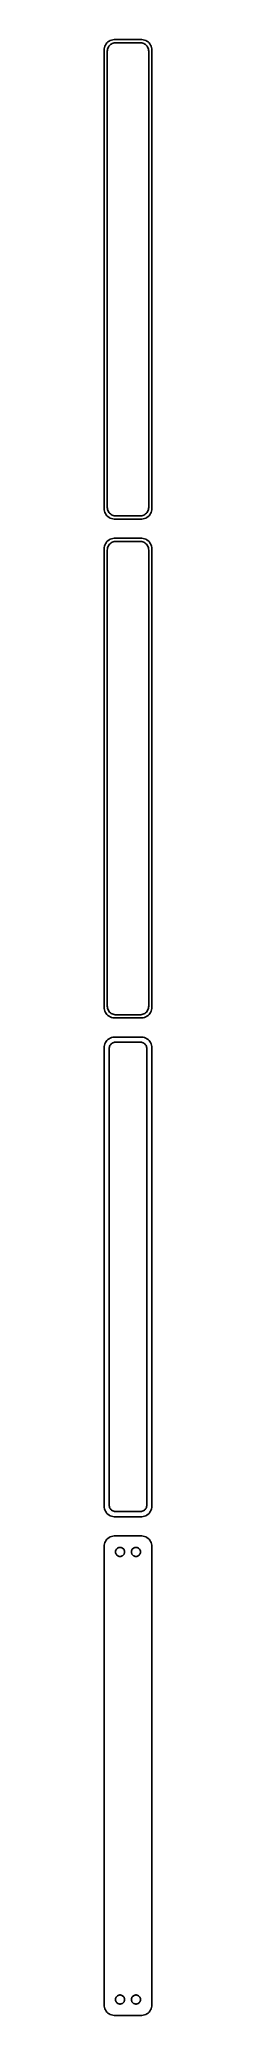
# Model space of a CAD drawing. Header units: metres. Extents: x -11 to 11, y 824 to 1750.
import ezdxf

# ---------------------------------------------------------------- set-up
doc = ezdxf.new("R2010")
doc.units = ezdxf.units.M

msp = doc.modelspace()

# ---------------------------------------------------------------- linework, layer by layer
for p, q in [((-11.2106, 1746.13), (-11.25, 1745.5)), ((-11.25, 1745.5), (-11.25, 1530.5)), ((-11.0929, 1746.74), (-11.2106, 1746.13)), ((-10.8989, 1747.34), (-11.0929, 1746.74)), ((-10.6315, 1747.91), (-10.8989, 1747.34)), ((-10.2951, 1748.44), (-10.6315, 1747.91)), ((-9.89484, 1748.92), (-10.2951, 1748.44)), ((-9.43712, 1749.35), (-9.89484, 1748.92)), ((-9.75, 1745), (-9.71844, 1745.5)), ((-9.75, 1531), (-9.75, 1745)), ((-9.71844, 1745.5), (-9.62433, 1745.99)), ((-9.62433, 1745.99), (-9.4691, 1746.47)), ((-9.4691, 1746.47), (-9.25522, 1746.93)), ((-8.92912, 1749.72), (-9.43712, 1749.35)), ((-9.25522, 1746.93), (-8.98605, 1747.35)), ((-8.98605, 1747.35), (-8.66586, 1747.74)), ((-8.37889, 1750.02), (-8.92912, 1749.72)), ((-8.66586, 1747.74), (-8.29968, 1748.08)), ((-7.79507, 1750.26), (-8.37889, 1750.02)), ((-8.29968, 1748.08), (-7.8933, 1748.38)), ((-7.8933, 1748.38), (-7.45311, 1748.62)), ((-7.1869, 1750.41), (-7.79507, 1750.26)), ((-7.45311, 1748.62), (-6.98605, 1748.8)), ((-6.56395, 1750.49), (-7.1869, 1750.41)), ((-6.98605, 1748.8), (-6.49951, 1748.93)), ((6.56395, 1750.49), (-6.56395, 1750.49)), ((-6.49951, 1748.93), (-6.00116, 1748.99)), ((-6.00116, 1748.99), (6.00116, 1748.99)), ((6.00116, 1748.99), (6.49951, 1748.93)), ((6.49951, 1748.93), (6.98605, 1748.8)), ((7.1869, 1750.41), (6.56395, 1750.49)), ((6.98605, 1748.8), (7.45311, 1748.62)), ((7.79507, 1750.26), (7.1869, 1750.41)), ((7.45311, 1748.62), (7.8933, 1748.38)), ((8.37889, 1750.02), (7.79507, 1750.26)), ((7.8933, 1748.38), (8.29968, 1748.08)), ((8.29968, 1748.08), (8.66586, 1747.74)), ((8.92912, 1749.72), (8.37889, 1750.02)), ((8.66586, 1747.74), (8.98605, 1747.35)), ((9.43712, 1749.35), (8.92912, 1749.72)), ((8.98605, 1747.35), (9.25522, 1746.93)), ((9.25522, 1746.93), (9.4691, 1746.47)), ((9.89484, 1748.92), (9.43712, 1749.35)), ((9.4691, 1746.47), (9.62433, 1745.99)), ((9.62433, 1745.99), (9.71844, 1745.5)), ((9.71844, 1745.5), (9.75, 1745)), ((9.75, 1745), (9.75, 1531)), ((10.2951, 1748.44), (9.89484, 1748.92)), ((10.6315, 1747.91), (10.2951, 1748.44)), ((10.8989, 1747.34), (10.6315, 1747.91)), ((11.0929, 1746.74), (10.8989, 1747.34)), ((11.2106, 1746.13), (11.0929, 1746.74)), ((11.25, 1745.5), (11.2106, 1746.13)), ((11.25, 1530.5), (11.25, 1745.5)), ((-11.25, 1530.5), (-11.2106, 1529.87)), ((-11.2106, 1529.87), (-11.0929, 1529.26)), ((-9.71844, 1530.5), (-9.75, 1531)), ((-9.62433, 1530.01), (-9.71844, 1530.5)), ((-9.4691, 1529.53), (-9.62433, 1530.01)), ((-9.25522, 1529.07), (-9.4691, 1529.53)), ((9.4691, 1529.53), (9.25522, 1529.07)), ((9.62433, 1530.01), (9.4691, 1529.53)), ((9.71844, 1530.5), (9.62433, 1530.01)), ((9.75, 1531), (9.71844, 1530.5)), ((11.0929, 1529.26), (11.2106, 1529.87)), ((11.2106, 1529.87), (11.25, 1530.5)), ((-11.0929, 1529.26), (-10.8989, 1528.66)), ((-10.8989, 1528.66), (-10.6315, 1528.09)), ((-10.6315, 1528.09), (-10.2951, 1527.56)), ((-10.2951, 1527.56), (-9.89484, 1527.08)), ((-9.89484, 1527.08), (-9.43712, 1526.65)), ((-9.43712, 1526.65), (-8.92912, 1526.28)), ((-8.98605, 1528.65), (-9.25522, 1529.07)), ((-8.66586, 1528.26), (-8.98605, 1528.65)), ((-8.92912, 1526.28), (-8.37889, 1525.98)), ((-8.29968, 1527.92), (-8.66586, 1528.26)), ((-8.37889, 1525.98), (-7.79507, 1525.74)), ((-7.8933, 1527.62), (-8.29968, 1527.92)), ((-7.45311, 1527.38), (-7.8933, 1527.62)), ((-7.79507, 1525.74), (-7.1869, 1525.59)), ((-6.98605, 1527.2), (-7.45311, 1527.38)), ((-7.1869, 1525.59), (-6.56395, 1525.51)), ((-6.49951, 1527.07), (-6.98605, 1527.2)), ((-6.56395, 1525.51), (6.56395, 1525.51)), ((-6.00116, 1527.01), (-6.49951, 1527.07)), ((6.00116, 1527.01), (-6.00116, 1527.01)), ((6.49951, 1527.07), (6.00116, 1527.01)), ((6.98605, 1527.2), (6.49951, 1527.07)), ((6.56395, 1525.51), (7.1869, 1525.59)), ((7.45311, 1527.38), (6.98605, 1527.2)), ((7.1869, 1525.59), (7.79507, 1525.74)), ((7.8933, 1527.62), (7.45311, 1527.38)), ((7.79507, 1525.74), (8.37889, 1525.98)), ((8.29968, 1527.92), (7.8933, 1527.62)), ((8.66586, 1528.26), (8.29968, 1527.92)), ((8.37889, 1525.98), (8.92912, 1526.28)), ((8.98605, 1528.65), (8.66586, 1528.26)), ((8.92912, 1526.28), (9.43712, 1526.65)), ((9.25522, 1529.07), (8.98605, 1528.65)), ((9.43712, 1526.65), (9.89484, 1527.08)), ((9.89484, 1527.08), (10.2951, 1527.56)), ((10.2951, 1527.56), (10.6315, 1528.09)), ((10.6315, 1528.09), (10.8989, 1528.66)), ((10.8989, 1528.66), (11.0929, 1529.26)), ((-11.2106, 1512.13), (-11.25, 1511.5)), ((-11.25, 1511.5), (-11.25, 1296.5)), ((-11.0929, 1512.74), (-11.2106, 1512.13)), ((-10.8989, 1513.34), (-11.0929, 1512.74)), ((-10.6315, 1513.91), (-10.8989, 1513.34)), ((-10.2951, 1514.44), (-10.6315, 1513.91)), ((-9.89484, 1514.92), (-10.2951, 1514.44)), ((-9.43712, 1515.35), (-9.89484, 1514.92)), ((-9.75, 1511), (-9.71844, 1511.5)), ((-9.75, 1297), (-9.75, 1511)), ((-9.71844, 1511.5), (-9.62433, 1511.99)), ((-9.62433, 1511.99), (-9.4691, 1512.47)), ((-9.4691, 1512.47), (-9.25522, 1512.93)), ((-8.92912, 1515.72), (-9.43712, 1515.35)), ((-9.25522, 1512.93), (-8.98605, 1513.35)), ((-8.98605, 1513.35), (-8.66586, 1513.74)), ((-8.37889, 1516.02), (-8.92912, 1515.72)), ((-8.66586, 1513.74), (-8.29968, 1514.08)), ((-7.79507, 1516.26), (-8.37889, 1516.02)), ((-8.29968, 1514.08), (-7.8933, 1514.38)), ((-7.8933, 1514.38), (-7.45311, 1514.62)), ((-7.1869, 1516.41), (-7.79507, 1516.26)), ((-7.45311, 1514.62), (-6.98605, 1514.8)), ((-6.56395, 1516.49), (-7.1869, 1516.41)), ((-6.98605, 1514.8), (-6.49951, 1514.93)), ((6.56395, 1516.49), (-6.56395, 1516.49)), ((-6.49951, 1514.93), (-6.00116, 1514.99)), ((-6.00116, 1514.99), (6.00116, 1514.99)), ((6.00116, 1514.99), (6.49951, 1514.93)), ((6.49951, 1514.93), (6.98605, 1514.8)), ((7.1869, 1516.41), (6.56395, 1516.49)), ((6.98605, 1514.8), (7.45311, 1514.62)), ((7.79507, 1516.26), (7.1869, 1516.41)), ((7.45311, 1514.62), (7.8933, 1514.38)), ((8.37889, 1516.02), (7.79507, 1516.26)), ((7.8933, 1514.38), (8.29968, 1514.08)), ((8.29968, 1514.08), (8.66586, 1513.74)), ((8.92912, 1515.72), (8.37889, 1516.02)), ((8.66586, 1513.74), (8.98605, 1513.35)), ((9.43712, 1515.35), (8.92912, 1515.72)), ((8.98605, 1513.35), (9.25522, 1512.93)), ((9.25522, 1512.93), (9.4691, 1512.47)), ((9.89484, 1514.92), (9.43712, 1515.35)), ((9.4691, 1512.47), (9.62433, 1511.99)), ((9.62433, 1511.99), (9.71844, 1511.5)), ((9.71844, 1511.5), (9.75, 1511)), ((9.75, 1511), (9.75, 1297)), ((10.2951, 1514.44), (9.89484, 1514.92)), ((10.6315, 1513.91), (10.2951, 1514.44)), ((10.8989, 1513.34), (10.6315, 1513.91)), ((11.0929, 1512.74), (10.8989, 1513.34)), ((11.2106, 1512.13), (11.0929, 1512.74)), ((11.25, 1511.5), (11.2106, 1512.13)), ((11.25, 1296.5), (11.25, 1511.5)), ((-11.25, 1296.5), (-11.2106, 1295.87)), ((-11.2106, 1295.87), (-11.0929, 1295.26)), ((-11.0929, 1295.26), (-10.8989, 1294.66)), ((-10.8989, 1294.66), (-10.6315, 1294.09)), ((-10.6315, 1294.09), (-10.2951, 1293.56)), ((-10.2951, 1293.56), (-9.89484, 1293.08)), ((-9.89484, 1293.08), (-9.43712, 1292.65)), ((-9.71844, 1296.5), (-9.75, 1297)), ((-9.62433, 1296.01), (-9.71844, 1296.5)), ((-9.4691, 1295.53), (-9.62433, 1296.01)), ((-9.25522, 1295.07), (-9.4691, 1295.53)), ((-9.43712, 1292.65), (-8.92912, 1292.28)), ((-8.98605, 1294.65), (-9.25522, 1295.07)), ((-8.66586, 1294.26), (-8.98605, 1294.65)), ((-8.92912, 1292.28), (-8.37889, 1291.98)), ((-8.29968, 1293.92), (-8.66586, 1294.26)), ((-8.37889, 1291.98), (-7.79507, 1291.74)), ((-7.8933, 1293.62), (-8.29968, 1293.92)), ((-7.45311, 1293.38), (-7.8933, 1293.62)), ((-7.79507, 1291.74), (-7.1869, 1291.59)), ((-6.98605, 1293.2), (-7.45311, 1293.38)), ((-7.1869, 1291.59), (-6.56395, 1291.51)), ((-6.49951, 1293.07), (-6.98605, 1293.2)), ((-6.56395, 1291.51), (6.56395, 1291.51)), ((-6.00116, 1293.01), (-6.49951, 1293.07)), ((6.00116, 1293.01), (-6.00116, 1293.01)), ((6.49951, 1293.07), (6.00116, 1293.01)), ((6.98605, 1293.2), (6.49951, 1293.07)), ((6.56395, 1291.51), (7.1869, 1291.59)), ((7.45311, 1293.38), (6.98605, 1293.2)), ((7.1869, 1291.59), (7.79507, 1291.74)), ((7.8933, 1293.62), (7.45311, 1293.38)), ((7.79507, 1291.74), (8.37889, 1291.98)), ((8.29968, 1293.92), (7.8933, 1293.62)), ((8.66586, 1294.26), (8.29968, 1293.92)), ((8.37889, 1291.98), (8.92912, 1292.28)), ((8.98605, 1294.65), (8.66586, 1294.26)), ((8.92912, 1292.28), (9.43712, 1292.65)), ((9.25522, 1295.07), (8.98605, 1294.65)), ((9.4691, 1295.53), (9.25522, 1295.07)), ((9.43712, 1292.65), (9.89484, 1293.08)), ((9.62433, 1296.01), (9.4691, 1295.53)), ((9.71844, 1296.5), (9.62433, 1296.01)), ((9.75, 1297), (9.71844, 1296.5)), ((9.89484, 1293.08), (10.2951, 1293.56)), ((10.2951, 1293.56), (10.6315, 1294.09)), ((10.6315, 1294.09), (10.8989, 1294.66)), ((10.8989, 1294.66), (11.0929, 1295.26)), ((11.0929, 1295.26), (11.2106, 1295.87)), ((11.2106, 1295.87), (11.25, 1296.5)), ((-10.8989, 1279.34), (-11.0929, 1278.74)), ((-10.6315, 1279.91), (-10.8989, 1279.34)), ((-10.2951, 1280.44), (-10.6315, 1279.91)), ((-9.89484, 1280.92), (-10.2951, 1280.44)), ((-9.43712, 1281.35), (-9.89484, 1280.92)), ((-8.92912, 1281.72), (-9.43712, 1281.35)), ((-8.37889, 1282.02), (-8.92912, 1281.72)), ((-7.79507, 1282.26), (-8.37889, 1282.02)), ((-8.01921, 1279.13), (-7.73424, 1279.4)), ((-7.1869, 1282.41), (-7.79507, 1282.26)), ((-7.73424, 1279.4), (-7.41798, 1279.63)), ((-7.41798, 1279.63), (-7.07541, 1279.82)), ((-6.56395, 1282.49), (-7.1869, 1282.41)), ((-7.07541, 1279.82), (-6.71194, 1279.96)), ((-6.71194, 1279.96), (-6.3333, 1280.06)), ((6.56395, 1282.49), (-6.56395, 1282.49)), ((-6.3333, 1280.06), (-5.94545, 1280.11)), ((-5.94545, 1280.11), (5.94545, 1280.11)), ((5.94545, 1280.11), (6.3333, 1280.06)), ((6.3333, 1280.06), (6.71194, 1279.96)), ((7.1869, 1282.41), (6.56395, 1282.49)), ((6.71194, 1279.96), (7.07541, 1279.82)), ((7.07541, 1279.82), (7.41798, 1279.63)), ((7.79507, 1282.26), (7.1869, 1282.41)), ((7.41798, 1279.63), (7.73424, 1279.4)), ((7.73424, 1279.4), (8.01921, 1279.13)), ((8.37889, 1282.02), (7.79507, 1282.26)), ((8.92912, 1281.72), (8.37889, 1282.02)), ((9.43712, 1281.35), (8.92912, 1281.72)), ((9.89484, 1280.92), (9.43712, 1281.35)), ((10.2951, 1280.44), (9.89484, 1280.92)), ((10.6315, 1279.91), (10.2951, 1280.44)), ((10.8989, 1279.34), (10.6315, 1279.91)), ((11.0929, 1278.74), (10.8989, 1279.34)), ((-11.2106, 1278.13), (-11.25, 1277.5)), ((-11.25, 1277.5), (-11.25, 1062.5)), ((-11.0929, 1278.74), (-11.2106, 1278.13)), ((-8.86292, 1277), (-8.83836, 1277.39)), ((-8.86292, 1063), (-8.86292, 1277)), ((-8.83836, 1277.39), (-8.76512, 1277.77)), ((-8.76512, 1277.77), (-8.64432, 1278.15)), ((-8.64432, 1278.15), (-8.47786, 1278.5)), ((-8.47786, 1278.5), (-8.2684, 1278.83)), ((-8.2684, 1278.83), (-8.01921, 1279.13)), ((8.01921, 1279.13), (8.2684, 1278.83)), ((8.2684, 1278.83), (8.47786, 1278.5)), ((8.47786, 1278.5), (8.64432, 1278.15)), ((8.64432, 1278.15), (8.76512, 1277.77)), ((8.76512, 1277.77), (8.83836, 1277.39)), ((8.83836, 1277.39), (8.86292, 1277)), ((8.86292, 1277), (8.86292, 1063)), ((11.2106, 1278.13), (11.0929, 1278.74)), ((11.25, 1277.5), (11.2106, 1278.13)), ((11.25, 1062.5), (11.25, 1277.5)), ((-11.25, 1062.5), (-11.2106, 1061.87)), ((-11.2106, 1061.87), (-11.0929, 1061.26)), ((-11.0929, 1061.26), (-10.8989, 1060.66)), ((-10.8989, 1060.66), (-10.6315, 1060.09)), ((-10.6315, 1060.09), (-10.2951, 1059.56)), ((-10.2951, 1059.56), (-9.89484, 1059.08)), ((-9.89484, 1059.08), (-9.43712, 1058.65)), ((-9.43712, 1058.65), (-8.92912, 1058.28)), ((-8.92912, 1058.28), (-8.37889, 1057.98)), ((-8.83836, 1062.61), (-8.86292, 1063)), ((-8.76512, 1062.23), (-8.83836, 1062.61)), ((-8.64432, 1061.85), (-8.76512, 1062.23)), ((-8.47786, 1061.5), (-8.64432, 1061.85)), ((-8.2684, 1061.17), (-8.47786, 1061.5)), ((-8.37889, 1057.98), (-7.79507, 1057.74)), ((-8.01921, 1060.87), (-8.2684, 1061.17)), ((-7.73424, 1060.6), (-8.01921, 1060.87)), ((-7.79507, 1057.74), (-7.1869, 1057.59)), ((-7.41798, 1060.37), (-7.73424, 1060.6)), ((-7.07541, 1060.18), (-7.41798, 1060.37)), ((-7.1869, 1057.59), (-6.56395, 1057.51)), ((-6.71194, 1060.04), (-7.07541, 1060.18)), ((-6.3333, 1059.94), (-6.71194, 1060.04)), ((-6.56395, 1057.51), (6.56395, 1057.51)), ((-5.94545, 1059.89), (-6.3333, 1059.94)), ((5.94545, 1059.89), (-5.94545, 1059.89)), ((6.3333, 1059.94), (5.94545, 1059.89)), ((6.71194, 1060.04), (6.3333, 1059.94)), ((6.56395, 1057.51), (7.1869, 1057.59)), ((7.07541, 1060.18), (6.71194, 1060.04)), ((7.41798, 1060.37), (7.07541, 1060.18)), ((7.1869, 1057.59), (7.79507, 1057.74)), ((7.73424, 1060.6), (7.41798, 1060.37)), ((8.01921, 1060.87), (7.73424, 1060.6)), ((7.79507, 1057.74), (8.37889, 1057.98)), ((8.2684, 1061.17), (8.01921, 1060.87)), ((8.47786, 1061.5), (8.2684, 1061.17)), ((8.37889, 1057.98), (8.92912, 1058.28)), ((8.64432, 1061.85), (8.47786, 1061.5)), ((8.76512, 1062.23), (8.64432, 1061.85)), ((8.83836, 1062.61), (8.76512, 1062.23)), ((8.86292, 1063), (8.83836, 1062.61)), ((8.92912, 1058.28), (9.43712, 1058.65)), ((9.43712, 1058.65), (9.89484, 1059.08)), ((9.89484, 1059.08), (10.2951, 1059.56)), ((10.2951, 1059.56), (10.6315, 1060.09)), ((10.6315, 1060.09), (10.8989, 1060.66)), ((10.8989, 1060.66), (11.0929, 1061.26)), ((11.0929, 1061.26), (11.2106, 1061.87)), ((11.2106, 1061.87), (11.25, 1062.5)), ((-8.92912, 1047.72), (-9.43712, 1047.35)), ((-8.37889, 1048.02), (-8.92912, 1047.72)), ((-7.79507, 1048.26), (-8.37889, 1048.02)), ((-7.1869, 1048.41), (-7.79507, 1048.26)), ((-6.56395, 1048.49), (-7.1869, 1048.41)), ((6.56395, 1048.49), (-6.56395, 1048.49)), ((7.1869, 1048.41), (6.56395, 1048.49)), ((7.79507, 1048.26), (7.1869, 1048.41)), ((8.37889, 1048.02), (7.79507, 1048.26)), ((8.92912, 1047.72), (8.37889, 1048.02)), ((9.43712, 1047.35), (8.92912, 1047.72)), ((-11.2106, 1044.13), (-11.25, 1043.5)), ((-11.25, 1043.5), (-11.25, 828.5)), ((-11.0929, 1044.74), (-11.2106, 1044.13)), ((-10.8989, 1045.34), (-11.0929, 1044.74)), ((-10.6315, 1045.91), (-10.8989, 1045.34)), ((-10.2951, 1046.44), (-10.6315, 1045.91)), ((-9.89484, 1046.92), (-10.2951, 1046.44)), ((-9.43712, 1047.35), (-9.89484, 1046.92)), ((-5.88528, 1041), (-5.86845, 1041.27)), ((-5.86845, 1040.73), (-5.88528, 1041)), ((-5.86845, 1041.27), (-5.81821, 1041.53)), ((-5.81821, 1040.47), (-5.86845, 1040.73)), ((-5.81821, 1041.53), (-5.73534, 1041.79)), ((-5.73534, 1040.21), (-5.81821, 1040.47)), ((-5.73534, 1041.79), (-5.62117, 1042.03)), ((-5.62117, 1039.97), (-5.73534, 1040.21)), ((-5.62117, 1042.03), (-5.47748, 1042.26)), ((-5.47748, 1039.74), (-5.62117, 1039.97)), ((-5.47748, 1042.26), (-5.30655, 1042.46)), ((-5.30655, 1039.54), (-5.47748, 1039.74)), ((-5.30655, 1042.46), (-5.11108, 1042.65)), ((-5.11108, 1039.35), (-5.30655, 1039.54)), ((-5.11108, 1042.65), (-4.89413, 1042.8)), ((-4.89413, 1039.2), (-5.11108, 1039.35)), ((-4.89413, 1042.8), (-4.65915, 1042.93)), ((-4.65915, 1039.07), (-4.89413, 1039.2)), ((-4.65915, 1042.93), (-4.40984, 1043.03)), ((-4.40984, 1038.97), (-4.65915, 1039.07)), ((-4.40984, 1043.03), (-4.1501, 1043.1)), ((-4.1501, 1038.9), (-4.40984, 1038.97)), ((-4.1501, 1043.1), (-3.88406, 1043.13)), ((-3.88406, 1038.87), (-4.1501, 1038.9)), ((-3.88406, 1043.13), (-3.61592, 1043.13)), ((-3.61592, 1038.87), (-3.88406, 1038.87)), ((-3.61592, 1043.13), (-3.34988, 1043.1)), ((-3.34988, 1038.9), (-3.61592, 1038.87)), ((-3.34988, 1043.1), (-3.09015, 1043.03)), ((-3.09015, 1038.97), (-3.34988, 1038.9)), ((-3.09015, 1043.03), (-2.84084, 1042.93)), ((-2.84084, 1039.07), (-3.09015, 1038.97)), ((-2.84084, 1042.93), (-2.60585, 1042.8)), ((-2.60585, 1039.2), (-2.84084, 1039.07)), ((-2.60585, 1042.8), (-2.3889, 1042.65)), ((-2.3889, 1039.35), (-2.60585, 1039.2)), ((-2.3889, 1042.65), (-2.19344, 1042.46)), ((-2.19344, 1039.54), (-2.3889, 1039.35)), ((-2.19344, 1042.46), (-2.02251, 1042.26)), ((-2.02251, 1039.74), (-2.19344, 1039.54)), ((-2.02251, 1042.26), (-1.87881, 1042.03)), ((-1.87881, 1039.97), (-2.02251, 1039.74)), ((-1.87881, 1042.03), (-1.76465, 1041.79)), ((-1.76465, 1040.21), (-1.87881, 1039.97)), ((-1.76465, 1041.79), (-1.68178, 1041.53)), ((-1.68178, 1040.47), (-1.76465, 1040.21)), ((-1.68178, 1041.53), (-1.63153, 1041.27)), ((-1.63153, 1040.73), (-1.68178, 1040.47)), ((-1.63153, 1041.27), (-1.6147, 1041)), ((-1.6147, 1041), (-1.63153, 1040.73)), ((1.6147, 1041), (1.63153, 1041.27)), ((1.63153, 1040.73), (1.6147, 1041)), ((1.63153, 1041.27), (1.68178, 1041.53)), ((1.68178, 1040.47), (1.63153, 1040.73)), ((1.68178, 1041.53), (1.76465, 1041.79)), ((1.76465, 1040.21), (1.68178, 1040.47)), ((1.76465, 1041.79), (1.87881, 1042.03)), ((1.87881, 1039.97), (1.76465, 1040.21)), ((1.87881, 1042.03), (2.02251, 1042.26)), ((2.02251, 1039.74), (1.87881, 1039.97)), ((2.02251, 1042.26), (2.19344, 1042.46)), ((2.19344, 1039.54), (2.02251, 1039.74)), ((2.19344, 1042.46), (2.3889, 1042.65)), ((2.3889, 1039.35), (2.19344, 1039.54)), ((2.3889, 1042.65), (2.60585, 1042.8)), ((2.60585, 1039.2), (2.3889, 1039.35)), ((2.60585, 1042.8), (2.84084, 1042.93)), ((2.84084, 1039.07), (2.60585, 1039.2)), ((2.84084, 1042.93), (3.09015, 1043.03)), ((3.09015, 1038.97), (2.84084, 1039.07)), ((3.09015, 1043.03), (3.34988, 1043.1)), ((3.34988, 1038.9), (3.09015, 1038.97)), ((3.34988, 1043.1), (3.61592, 1043.13)), ((3.61592, 1038.87), (3.34988, 1038.9)), ((3.61592, 1043.13), (3.88406, 1043.13)), ((3.88406, 1038.87), (3.61592, 1038.87)), ((3.88406, 1043.13), (4.1501, 1043.1)), ((4.1501, 1038.9), (3.88406, 1038.87)), ((4.1501, 1043.1), (4.40984, 1043.03)), ((4.40984, 1038.97), (4.1501, 1038.9)), ((4.40984, 1043.03), (4.65915, 1042.93)), ((4.65915, 1039.07), (4.40984, 1038.97)), ((4.65915, 1042.93), (4.89413, 1042.8)), ((4.89413, 1039.2), (4.65915, 1039.07)), ((4.89413, 1042.8), (5.11108, 1042.65)), ((5.11108, 1039.35), (4.89413, 1039.2)), ((5.11108, 1042.65), (5.30655, 1042.46)), ((5.30655, 1039.54), (5.11108, 1039.35)), ((5.30655, 1042.46), (5.47748, 1042.26)), ((5.47748, 1039.74), (5.30655, 1039.54)), ((5.47748, 1042.26), (5.62117, 1042.03)), ((5.62117, 1039.97), (5.47748, 1039.74)), ((5.62117, 1042.03), (5.73534, 1041.79)), ((5.73534, 1040.21), (5.62117, 1039.97)), ((5.73534, 1041.79), (5.81821, 1041.53)), ((5.81821, 1040.47), (5.73534, 1040.21)), ((5.81821, 1041.53), (5.86845, 1041.27)), ((5.86845, 1040.73), (5.81821, 1040.47)), ((5.86845, 1041.27), (5.88528, 1041)), ((5.88528, 1041), (5.86845, 1040.73)), ((9.89484, 1046.92), (9.43712, 1047.35)), ((10.2951, 1046.44), (9.89484, 1046.92)), ((10.6315, 1045.91), (10.2951, 1046.44)), ((10.8989, 1045.34), (10.6315, 1045.91)), ((11.0929, 1044.74), (10.8989, 1045.34)), ((11.2106, 1044.13), (11.0929, 1044.74)), ((11.25, 1043.5), (11.2106, 1044.13)), ((11.25, 828.5), (11.25, 1043.5)), ((-11.25, 828.5), (-11.2106, 827.873)), ((-11.2106, 827.873), (-11.0929, 827.257)), ((-11.0929, 827.257), (-10.8989, 826.659)), ((-10.8989, 826.659), (-10.6315, 826.091)), ((-10.6315, 826.091), (-10.2951, 825.561)), ((-10.2951, 825.561), (-9.89484, 825.077)), ((-9.89484, 825.077), (-9.43712, 824.647)), ((-5.88528, 831), (-5.86845, 831.268)), ((-5.86845, 830.732), (-5.88528, 831)), ((-5.86845, 831.268), (-5.81821, 831.531)), ((-5.81821, 830.469), (-5.86845, 830.732)), ((-5.81821, 831.531), (-5.73534, 831.786)), ((-5.73534, 830.214), (-5.81821, 830.469)), ((-5.73534, 831.786), (-5.62117, 832.029)), ((-5.62117, 829.971), (-5.73534, 830.214)), ((-5.62117, 832.029), (-5.47748, 832.255)), ((-5.47748, 829.745), (-5.62117, 829.971)), ((-5.47748, 832.255), (-5.30655, 832.462)), ((-5.30655, 829.538), (-5.47748, 829.745)), ((-5.30655, 832.462), (-5.11108, 832.645)), ((-5.11108, 829.355), (-5.30655, 829.538)), ((-5.11108, 832.645), (-4.89413, 832.803)), ((-4.89413, 829.197), (-5.11108, 829.355)), ((-4.89413, 832.803), (-4.65915, 832.932)), ((-4.65915, 829.068), (-4.89413, 829.197)), ((-4.65915, 832.932), (-4.40984, 833.031)), ((-4.40984, 828.969), (-4.65915, 829.068)), ((-4.40984, 833.031), (-4.1501, 833.097)), ((-4.1501, 828.903), (-4.40984, 828.969)), ((-4.1501, 833.097), (-3.88406, 833.131)), ((-3.88406, 828.869), (-4.1501, 828.903)), ((-3.88406, 833.131), (-3.61592, 833.131)), ((-3.61592, 828.869), (-3.88406, 828.869)), ((-3.61592, 833.131), (-3.34988, 833.097)), ((-3.34988, 828.903), (-3.61592, 828.869)), ((-3.34988, 833.097), (-3.09015, 833.031)), ((-3.09015, 828.969), (-3.34988, 828.903)), ((-3.09015, 833.031), (-2.84084, 832.932)), ((-2.84084, 829.068), (-3.09015, 828.969)), ((-2.84084, 832.932), (-2.60585, 832.803)), ((-2.60585, 829.197), (-2.84084, 829.068)), ((-2.60585, 832.803), (-2.3889, 832.645)), ((-2.3889, 829.355), (-2.60585, 829.197)), ((-2.3889, 832.645), (-2.19344, 832.462)), ((-2.19344, 829.538), (-2.3889, 829.355)), ((-2.19344, 832.462), (-2.02251, 832.255)), ((-2.02251, 829.745), (-2.19344, 829.538)), ((-2.02251, 832.255), (-1.87881, 832.029)), ((-1.87881, 829.971), (-2.02251, 829.745)), ((-1.87881, 832.029), (-1.76465, 831.786)), ((-1.76465, 830.214), (-1.87881, 829.971)), ((-1.76465, 831.786), (-1.68178, 831.531)), ((-1.68178, 830.469), (-1.76465, 830.214)), ((-1.68178, 831.531), (-1.63153, 831.268)), ((-1.63153, 830.732), (-1.68178, 830.469)), ((-1.63153, 831.268), (-1.6147, 831)), ((-1.6147, 831), (-1.63153, 830.732)), ((1.6147, 831), (1.63153, 831.268)), ((1.63153, 830.732), (1.6147, 831)), ((1.63153, 831.268), (1.68178, 831.531)), ((1.68178, 830.469), (1.63153, 830.732)), ((1.68178, 831.531), (1.76465, 831.786)), ((1.76465, 830.214), (1.68178, 830.469)), ((1.76465, 831.786), (1.87881, 832.029)), ((1.87881, 829.971), (1.76465, 830.214)), ((1.87881, 832.029), (2.02251, 832.255)), ((2.02251, 829.745), (1.87881, 829.971)), ((2.02251, 832.255), (2.19344, 832.462)), ((2.19344, 829.538), (2.02251, 829.745)), ((2.19344, 832.462), (2.3889, 832.645)), ((2.3889, 829.355), (2.19344, 829.538)), ((2.3889, 832.645), (2.60585, 832.803)), ((2.60585, 829.197), (2.3889, 829.355)), ((2.60585, 832.803), (2.84084, 832.932)), ((2.84084, 829.068), (2.60585, 829.197)), ((2.84084, 832.932), (3.09015, 833.031)), ((3.09015, 828.969), (2.84084, 829.068)), ((3.09015, 833.031), (3.34988, 833.097)), ((3.34988, 828.903), (3.09015, 828.969)), ((3.34988, 833.097), (3.61592, 833.131)), ((3.61592, 828.869), (3.34988, 828.903)), ((3.61592, 833.131), (3.88406, 833.131)), ((3.88406, 828.869), (3.61592, 828.869)), ((3.88406, 833.131), (4.1501, 833.097)), ((4.1501, 828.903), (3.88406, 828.869)), ((4.1501, 833.097), (4.40984, 833.031)), ((4.40984, 828.969), (4.1501, 828.903)), ((4.40984, 833.031), (4.65915, 832.932)), ((4.65915, 829.068), (4.40984, 828.969)), ((4.65915, 832.932), (4.89413, 832.803)), ((4.89413, 829.197), (4.65915, 829.068)), ((4.89413, 832.803), (5.11108, 832.645)), ((5.11108, 829.355), (4.89413, 829.197)), ((5.11108, 832.645), (5.30655, 832.462)), ((5.30655, 829.538), (5.11108, 829.355)), ((5.30655, 832.462), (5.47748, 832.255)), ((5.47748, 829.745), (5.30655, 829.538)), ((5.47748, 832.255), (5.62117, 832.029)), ((5.62117, 829.971), (5.47748, 829.745)), ((5.62117, 832.029), (5.73534, 831.786)), ((5.73534, 830.214), (5.62117, 829.971)), ((5.73534, 831.786), (5.81821, 831.531)), ((5.81821, 830.469), (5.73534, 830.214)), ((5.81821, 831.531), (5.86845, 831.268)), ((5.86845, 830.732), (5.81821, 830.469)), ((5.86845, 831.268), (5.88528, 831)), ((5.88528, 831), (5.86845, 830.732)), ((9.43712, 824.647), (9.89484, 825.077)), ((9.89484, 825.077), (10.2951, 825.561)), ((10.2951, 825.561), (10.6315, 826.091)), ((10.6315, 826.091), (10.8989, 826.659)), ((10.8989, 826.659), (11.0929, 827.257)), ((11.0929, 827.257), (11.2106, 827.873)), ((11.2106, 827.873), (11.25, 828.5)), ((-9.43712, 824.647), (-8.92912, 824.278)), ((-8.92912, 824.278), (-8.37889, 823.976)), ((-8.37889, 823.976), (-7.79507, 823.745)), ((-7.79507, 823.745), (-7.1869, 823.589)), ((-7.1869, 823.589), (-6.56395, 823.51)), ((-6.56395, 823.51), (6.56395, 823.51)), ((6.56395, 823.51), (7.1869, 823.589)), ((7.1869, 823.589), (7.79507, 823.745)), ((7.79507, 823.745), (8.37889, 823.976)), ((8.37889, 823.976), (8.92912, 824.278)), ((8.92912, 824.278), (9.43712, 824.647))]:
    msp.add_line(p, q)

doc.saveas('drawing.dxf')
